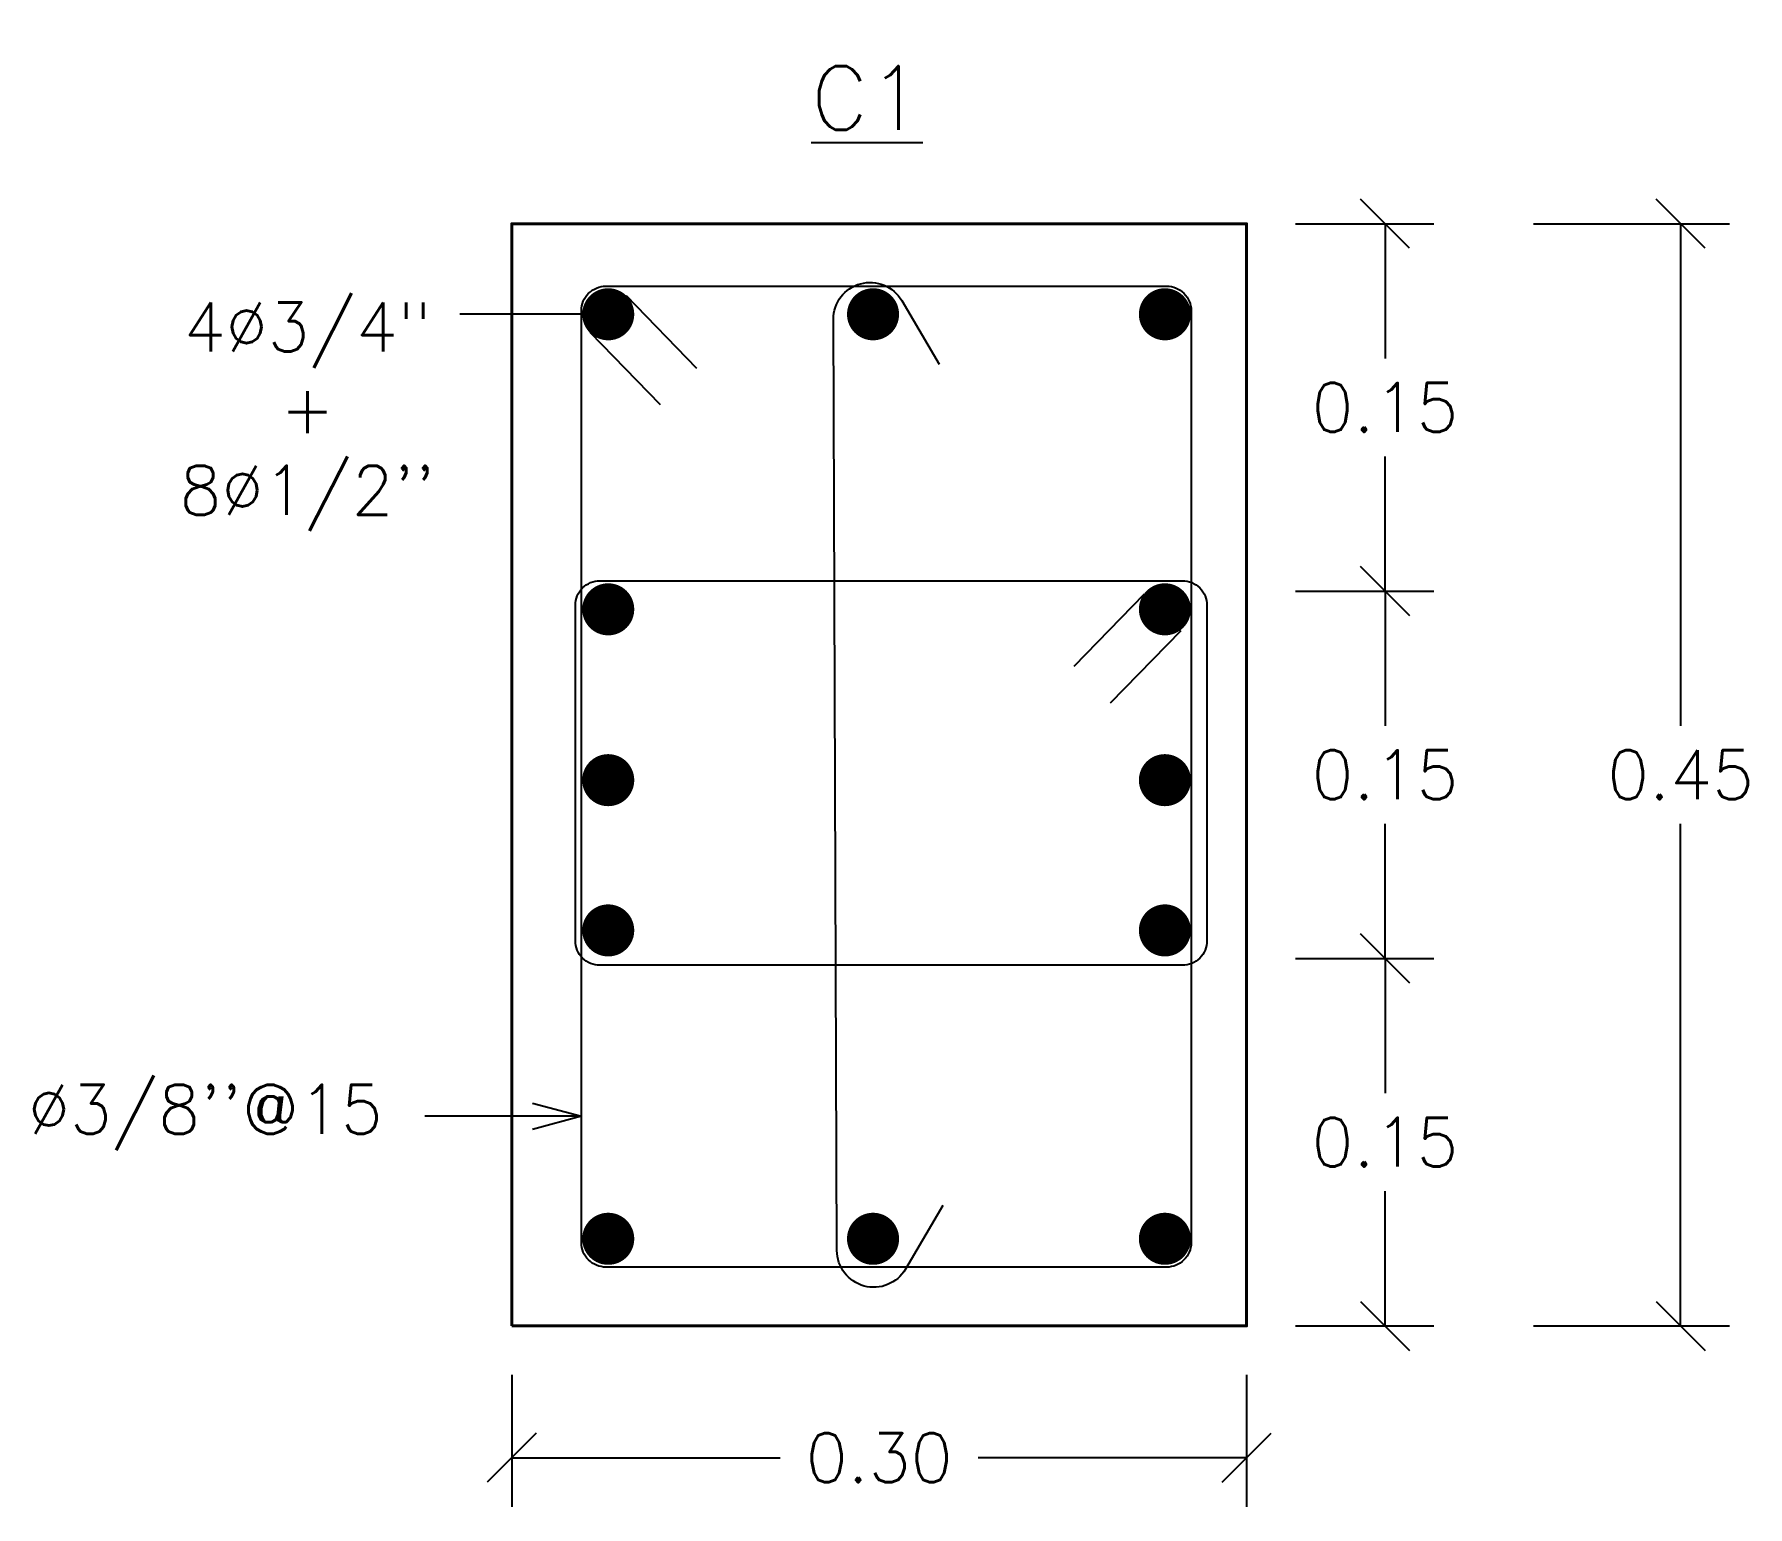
# Model space of a CAD drawing. Header units: metres. Extents: x -25 to 234, y -27 to 52.
# Drawn here: x -8.016 to -7.317, y -16.047 to -15.446 of the extents above; entities that cross this region are included whole.
import ezdxf

# ---------------------------------------------------------------- set-up
doc = ezdxf.new("R2010")
doc.units = ezdxf.units.M
doc.header["$LTSCALE"] = 0.1
doc.header["$MEASUREMENT"] = 0
doc.header["$PDMODE"] = 66
doc.linetypes.add('CONTINUA', pattern=[0])
for name, color, linetype in [('ACERO', 5, 'Continuous'), ('DIMTEXTO', 4, 'Continuous'), ('MUROS', 7, 'Continuous')]:
    doc.layers.add(name, color=color, linetype=linetype)
doc.layers.add('COLUMNAS', color=7, linetype='Continuous', lineweight=40)
doc.styles.add('SMPLEX', font='simplex.shx')
doc.dimstyles.new('D-10', dxfattribs={"dimscale": 0.1, "dimtxt": 0.2, "dimasz": 0.2, "dimexe": 0.2, "dimexo": 0.2, "dimgap": 0.1, "dimtad": 0, "dimtih": 1, "dimtoh": 1, "dimzin": 0, "dimdsep": 46, "dimtxsty": 'SMPLEX', "dimblk1": 'OBLIQUE', "dimblk2": 'OBLIQUE', "dimsah": 1, "dimcen": 0.2, "dimclrd": 4, "dimclre": 4, "dimclrt": 4, "dimadec": 0, "dimazin": 0, "dimtfac": 1, "dimtmove": 0, "dimatfit": 3, "dimldrblk": 'OPEN30', "dimfxl": 0.5, "dimfxlon": 1, "dimtolj": 1, "dimtzin": 0, "dimarcsym": 0})
doc.dimstyles.new('DIM-10', dxfattribs={"dimscale": 0.1, "dimtxt": 0.2, "dimasz": 0.2, "dimexe": 0.2, "dimexo": 0.2, "dimgap": 0.1, "dimtad": 0, "dimtih": 1, "dimtoh": 1, "dimzin": 0, "dimdsep": 46, "dimtxsty": 'SMPLEX', "dimblk": 'OBLIQUE', "dimcen": 0.2, "dimclrd": 4, "dimclre": 4, "dimclrt": 4, "dimadec": 0, "dimazin": 0, "dimtfac": 1, "dimtmove": 0, "dimatfit": 3, "dimldrblk": 'OPEN30', "dimfxl": 0.6, "dimfxlon": 1, "dimtolj": 1, "dimtzin": 0, "dimarcsym": 0})

# ---------------------------------------------------------------- blocks, each defined once
blk = doc.blocks.new('_Oblique')
at = {"color": 0, "linetype": 'ByBlock', "lineweight": -2}
blk.add_line((-0.5, -0.5), (0.5, 0.5), dxfattribs=at)
blk = doc.blocks.new('*D27')
at = {"layer": 'Defpoints', "color": 0, "transparency": 16777216}
for p in [(-7.52114, -15.52294), (-7.46463, -15.52294), (-7.52114, -15.67294)]:
    blk.add_point(p, dxfattribs=at)
at = {"layer": 'MUROS', "color": 4, "lineweight": -2, "transparency": 16777216}
for p, q in [((-7.50114, -15.52294), (-7.44463, -15.52294)), ((-7.46463, -15.52294), (-7.46463, -15.57794)), ((-7.46463, -15.67294), (-7.46463, -15.61794)), ((-7.50114, -15.67294), (-7.44463, -15.67294))]:
    blk.add_line(p, q, dxfattribs=at)
at = {"layer": 'MUROS', "color": 4, "lineweight": -2, "transparency": 16777216, "xscale": 0.02, "yscale": 0.02, "zscale": 0.02}
for p, rotation in [((-7.46463, -15.52294), 90), ((-7.46463, -15.67294), 270)]:
    blk.add_blockref('_Oblique', p, dxfattribs=dict(at, rotation=rotation))
at = {"layer": 'MUROS', "color": 4, "lineweight": -3, "transparency": 16777216, "insert": (-7.46463, -15.59794), "char_height": 0.02, "attachment_point": 5, "style": 'SMPLEX'}
blk.add_mtext('\\A1;0.15', dxfattribs=at)
blk = doc.blocks.new('_Open30')
at = {"layer": 'DIMTEXTO', "color": 0, "lineweight": -2}
for p, q in [((-1, 0.268), (0, 0)), ((0, 0), (-1, -0.268)), ((0, 0), (-1, 0))]:
    blk.add_line(p, q, dxfattribs=at)
blk = doc.blocks.new('*D24')
at = {"layer": 'Defpoints', "color": 0, "transparency": 16777216}
for p in [(-7.82114, -15.97294), (-7.52114, -15.97294), (-7.52114, -16.02678)]:
    blk.add_point(p, dxfattribs=at)
at = {"layer": 'DIMTEXTO', "color": 4, "lineweight": -2, "transparency": 16777216}
for p, q in [((-7.82114, -15.99294), (-7.82114, -16.04678)), ((-7.52114, -15.99294), (-7.52114, -16.04678)), ((-7.82114, -16.02678), (-7.71161, -16.02678)), ((-7.52114, -16.02678), (-7.63066, -16.02678))]:
    blk.add_line(p, q, dxfattribs=at)
at = {"layer": 'DIMTEXTO', "color": 4, "lineweight": -2, "transparency": 16777216, "xscale": 0.02, "yscale": 0.02, "zscale": 0.02, "rotation": 180}
blk.add_blockref('_Oblique', (-7.82114, -16.02678), dxfattribs=at)
at = {"layer": 'DIMTEXTO', "color": 4, "lineweight": -2, "transparency": 16777216, "xscale": 0.02, "yscale": 0.02, "zscale": 0.02}
blk.add_blockref('_Oblique', (-7.52114, -16.02678), dxfattribs=at)
at = {"layer": 'DIMTEXTO', "color": 4, "transparency": 16777216, "insert": (-7.67114, -16.02678), "char_height": 0.02, "attachment_point": 5, "style": 'SMPLEX'}
blk.add_mtext('\\A1;0.30', dxfattribs=at)
blk = doc.blocks.new('*D25')
at = {"layer": 'Defpoints', "color": 0, "transparency": 16777216}
for p in [(-7.52114, -15.67294), (-7.52114, -15.82294), (-7.46463, -15.82294)]:
    blk.add_point(p, dxfattribs=at)
at = {"layer": 'MUROS', "color": 4, "lineweight": -2, "transparency": 16777216}
for p, q in [((-7.50114, -15.67294), (-7.44463, -15.67294)), ((-7.46463, -15.67294), (-7.46463, -15.72794)), ((-7.46463, -15.82294), (-7.46463, -15.76794)), ((-7.50114, -15.82294), (-7.44463, -15.82294))]:
    blk.add_line(p, q, dxfattribs=at)
at = {"layer": 'MUROS', "color": 4, "lineweight": -2, "transparency": 16777216, "xscale": 0.02, "yscale": 0.02, "zscale": 0.02}
for p, rotation in [((-7.46463, -15.67294), 90), ((-7.46463, -15.82294), 270)]:
    blk.add_blockref('_Oblique', p, dxfattribs=dict(at, rotation=rotation))
at = {"layer": 'MUROS', "color": 4, "lineweight": -3, "transparency": 16777216, "insert": (-7.46463, -15.74794), "char_height": 0.02, "attachment_point": 5, "style": 'SMPLEX'}
blk.add_mtext('\\A1;0.15', dxfattribs=at)
blk = doc.blocks.new('*D26')
at = {"layer": 'Defpoints', "color": 0, "transparency": 16777216}
for p in [(-7.52114, -15.82294), (-7.46463, -15.82294), (-7.52114, -15.97294)]:
    blk.add_point(p, dxfattribs=at)
at = {"layer": 'MUROS', "color": 4, "lineweight": -2, "transparency": 16777216}
for p, q in [((-7.50114, -15.82294), (-7.44463, -15.82294)), ((-7.46463, -15.82294), (-7.46463, -15.87794)), ((-7.46463, -15.97294), (-7.46463, -15.91794)), ((-7.50114, -15.97294), (-7.44463, -15.97294))]:
    blk.add_line(p, q, dxfattribs=at)
at = {"layer": 'MUROS', "color": 4, "lineweight": -2, "transparency": 16777216, "xscale": 0.02, "yscale": 0.02, "zscale": 0.02}
for p, rotation in [((-7.46463, -15.82294), 90), ((-7.46463, -15.97294), 270)]:
    blk.add_blockref('_Oblique', p, dxfattribs=dict(at, rotation=rotation))
at = {"layer": 'MUROS', "color": 4, "lineweight": -3, "transparency": 16777216, "insert": (-7.46463, -15.89794), "char_height": 0.02, "attachment_point": 5, "style": 'SMPLEX'}
blk.add_mtext('\\A1;0.15', dxfattribs=at)
blk = doc.blocks.new('*D151')
at = {"layer": 'Defpoints', "color": 0, "transparency": 16777216}
for p in [(-7.52114, -15.52294), (-7.52114, -15.97294), (-7.34397, -15.97294)]:
    blk.add_point(p, dxfattribs=at)
at = {"layer": 'MUROS', "color": 4, "lineweight": -2, "transparency": 16777216}
for p, q in [((-7.40397, -15.52294), (-7.32397, -15.52294)), ((-7.34397, -15.52294), (-7.34397, -15.72794)), ((-7.34397, -15.97294), (-7.34397, -15.76794)), ((-7.40397, -15.97294), (-7.32397, -15.97294))]:
    blk.add_line(p, q, dxfattribs=at)
at = {"layer": 'MUROS', "color": 4, "lineweight": -2, "transparency": 16777216, "xscale": 0.02, "yscale": 0.02, "zscale": 0.02}
for p, rotation in [((-7.34397, -15.52294), 90), ((-7.34397, -15.97294), 270)]:
    blk.add_blockref('_Oblique', p, dxfattribs=dict(at, rotation=rotation))
at = {"layer": 'MUROS', "color": 4, "lineweight": -3, "transparency": 16777216, "insert": (-7.34397, -15.74794), "char_height": 0.02, "attachment_point": 5, "style": 'SMPLEX'}
blk.add_mtext('\\A1;0.45', dxfattribs=at)

msp = doc.modelspace()

# ---------------------------------------------------------------- linework, layer by layer
at = {"layer": 'ACERO'}
for p, q in [((-7.77441, -15.55233), (-7.74567, -15.58187)), ((-7.78927, -15.56724), (-7.76053, -15.59678)), ((-7.5629, -15.67419), (-7.59164, -15.70373)), ((-7.54804, -15.68911), (-7.57678, -15.71864))]:
    msp.add_line(p, q, dxfattribs=at)
for points in [[(-7.78271, -15.54845), (-7.55378, -15.54845, -0.414214), (-7.54378, -15.55845), (-7.54378, -15.93896, -0.414214), (-7.55378, -15.94896), (-7.78271, -15.94896, -0.414214), (-7.79271, -15.93896), (-7.79271, -15.55845, -0.414214)], [(-7.53733, -15.67874), (-7.53733, -15.81572, -0.414214), (-7.54733, -15.82572), (-7.78515, -15.82572, -0.414214), (-7.79515, -15.81572), (-7.79515, -15.67874, -0.414214), (-7.78515, -15.66874), (-7.54733, -15.66874, -0.414214)]]:
    msp.add_lwpolyline(points, format="xyb", close=True, dxfattribs=at)
at = {"layer": 'ACERO', "const_width": 0.01063}
for points in [[(-7.78707, -15.55993, 1), (-7.77644, -15.55993, 1)], [(-7.67895, -15.55993, 1), (-7.66832, -15.55993, 1)], [(-7.5598, -15.55993, 1), (-7.54917, -15.55993, 1)], [(-7.78707, -15.68039, 1), (-7.77644, -15.68039, 1)], [(-7.5598, -15.68039, 1), (-7.54917, -15.68039, 1)], [(-7.78707, -15.75014, 1), (-7.77644, -15.75014, 1)], [(-7.5598, -15.75014, 1), (-7.54917, -15.75014, 1)], [(-7.78707, -15.81149, 1), (-7.77644, -15.81149, 1)], [(-7.5598, -15.81149, 1), (-7.54917, -15.81149, 1)], [(-7.78707, -15.93739, 1), (-7.77644, -15.93739, 1)], [(-7.67895, -15.93739, 1), (-7.66832, -15.93739, 1)], [(-7.5598, -15.93739, 1), (-7.54917, -15.93739, 1)]]:
    msp.add_lwpolyline(points, format="xyb", close=True, dxfattribs=at)
at = {"layer": 'ACERO', "linetype": 'CONTINUA'}
msp.add_lwpolyline([(-7.6452, -15.92377), (-7.66041, -15.94976, -0.765011), (-7.68836, -15.94219), (-7.68984, -15.56194, -0.765011), (-7.66189, -15.55436), (-7.64668, -15.58036)], format="xyb", dxfattribs=at)
at = {"layer": 'COLUMNAS', "color": 1}
msp.add_lwpolyline([(-7.82114, -15.97294), (-7.52114, -15.97294), (-7.52114, -15.52294), (-7.82114, -15.52294)], close=True, dxfattribs=at)
at = {"layer": 'DIMTEXTO', "lineweight": -3}
msp.add_line((-7.78175, -15.55993), (-7.84238, -15.55993), dxfattribs=at)

# ---------------------------------------------------------------- texts
at = {"layer": 'DIMTEXTO', "color": 4, "insert": (-7.67612, -15.47161), "char_height": 0.026, "attachment_point": 5, "style": 'SMPLEX', "bg_fill": 2}
msp.add_mtext('\\A1;{\\LC1}', dxfattribs=at)
at = {"layer": 'DIMTEXTO', "color": 4, "char_height": 0.02, "attachment_point": 5, "style": 'SMPLEX'}
for s, insert in [('\\A1;4%%C3/4"\\P+\\P8%%C1/2\'\'', (-7.90451, -15.60174)), ("%%C3/8''@15", (-7.94621, -15.88786))]:
    msp.add_mtext(s, dxfattribs=dict(at, insert=insert))

# ---------------------------------------------------------------- dimensions: what is measured, and where the dimension line sits
at = {"layer": 'DIMTEXTO'}
dim = msp.add_linear_dim(base=(-7.52114, -16.02678), p1=(-7.82114, -15.97294), p2=(-7.52114, -15.97294), dimstyle='D-10', dxfattribs=at)
dim.commit()
dim.dimension.update_dxf_attribs({"geometry": '*D24', "text_midpoint": (-7.67114, -16.02678)})
at = {"layer": 'MUROS', "lineweight": -3}
for base, p1, p2, angle, picture, middle in [((-7.46463, -15.52294), (-7.52114, -15.67294), (-7.52114, -15.52294), 90, '*D27', (-7.46463, -15.59794)), ((-7.34397, -15.97294), (-7.52114, -15.52294), (-7.52114, -15.97294), 90, '*D151', (-7.34397, -15.74794)), ((-7.46463, -15.82294), (-7.52114, -15.67294), (-7.52114, -15.82294), 270, '*D25', (-7.46463, -15.74794)), ((-7.46463, -15.82294), (-7.52114, -15.97294), (-7.52114, -15.82294), 90, '*D26', (-7.46463, -15.89794))]:
    dim = msp.add_linear_dim(base=base, p1=p1, p2=p2, angle=angle, dimstyle='DIM-10', dxfattribs=at)
    dim.commit()
    dim.dimension.update_dxf_attribs({"geometry": picture, "text_midpoint": middle})

# ---------------------------------------------------------------- leaders
at = {"layer": 'DIMTEXTO'}
msp.add_leader([(-7.79271, -15.88736), (-7.85662, -15.88736)], dimstyle='D-10', dxfattribs=at)

doc.saveas('drawing.dxf')
